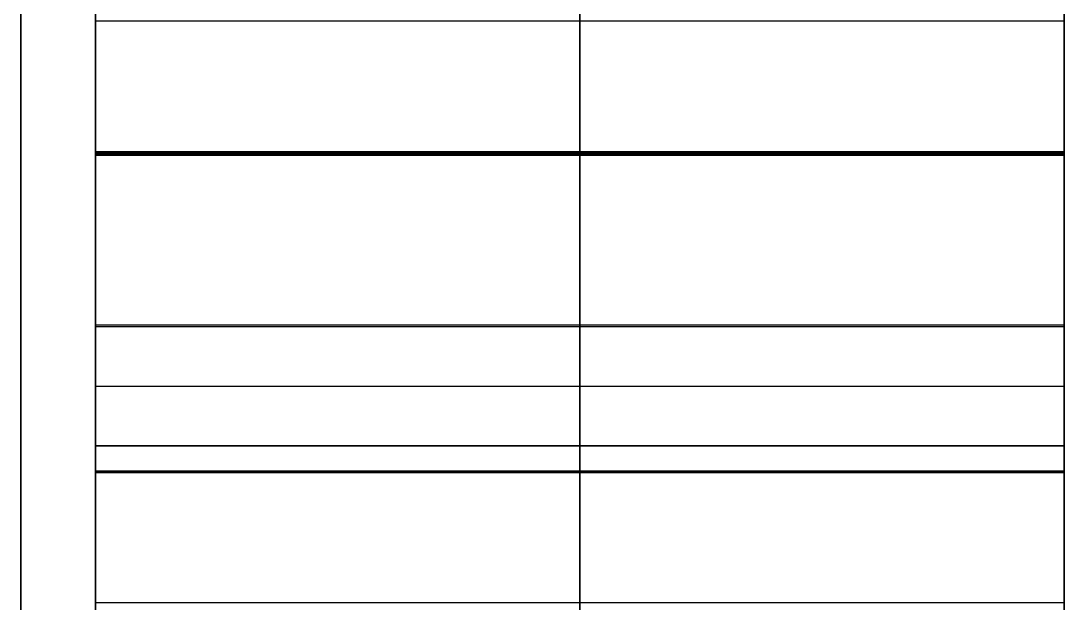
# Model space of a CAD drawing. Header units: millimetres. Extents: x -85 to 1059, y -155 to 155.
# Drawn here: x 1000 to 1007, y -38.67 to -34.77 of the extents above; entities that cross this region are included whole.
import ezdxf

# ---------------------------------------------------------------- set-up
doc = ezdxf.new("R2010")
doc.units = ezdxf.units.MM
doc.header["$MEASUREMENT"] = 0
doc.layers.add('Default', color=7, linetype='Continuous', true_color=0x000000)

msp = doc.modelspace()

# ---------------------------------------------------------------- linework, layer by layer
at = {"layer": 'Default'}
for points, knots in [([(1000, 0, -154), (1000, -154, -154), (1000, -154), (1000, -154, 154), (1000, 0, 154), (1000, 154, 154), (1000, 154), (1000, 154, -154), (1000, 0, -154)], [0, 0, 0, 241.902634, 241.902634, 483.805269, 483.805269, 725.707903, 725.707903, 967.610537, 967.610537, 967.610537]), ([(1000, 0, -150), (1000, -150, -150), (1000, -150), (1000, -150, 150), (1000, 0, 150), (1000, 150, 150), (1000, 150), (1000, 150, -150), (1000, 0, -150)], [0, 0, 0, 235.619449, 235.619449, 471.238898, 471.238898, 706.858347, 706.858347, 942.477796, 942.477796, 942.477796])]:
    msp.add_rational_spline(points, [1, 0.707106781187, 1, 0.707106781187, 1, 0.707106781187, 1, 0.707106781187, 1], degree=2, knots=knots, dxfattribs=at)
for points, degree, knots in [([(1000.5, 0.0018, 150.0005), (1000.5, 82.8446, 150.0005), (1000.5, 150.0018, 82.8432), (1000.5, 150.0018, 0.0004), (1000.5, 150.0018, -82.8427), (1000.5, 82.8446, -150), (1000.5, 0.0018, -150), (1000.5, -82.8411, -150), (1000.5, -149.9983, -82.8427), (1000.5, -149.9983, 0.0004), (1000.5, -149.9983, 82.8432), (1000.5, -82.8411, 150.0005), (1000.5, 0.0018, 150.0005)], 3, [-5, -5, -5, -5, -4, -4, -4, -3, -3, -3, -2, -2, -2, -1, -1, -1, -1]), ([(1000.5, 0.3488, 139.7504), (1000.5, -76.9709, 139.7504), (1000.5, -139.6511, 77.0702), (1000.5, -139.6511, -0.2498), (1000.5, -139.6511, -77.5699), (1000.5, -76.9709, -140.2497), (1000.5, 0.3488, -140.2497), (1000.5, 77.6689, -140.2497), (1000.5, 140.349, -77.5699), (1000.5, 140.349, -0.2498), (1000.5, 140.349, 77.0702), (1000.5, 77.6689, 139.7504), (1000.5, 0.3488, 139.7504)], 3, [20636, 20636, 20636, 20636, 20637, 20637, 20637, 20638, 20638, 20638, 20639, 20639, 20639, 20640, 20640, 20640, 20640]), ([(1007, 0.3488, 139.7504), (1007, -76.9709, 139.7504), (1007, -139.6511, 77.0702), (1007, -139.6511, -0.2498), (1007, -139.6511, -77.5699), (1007, -76.9709, -140.2497), (1007, 0.3488, -140.2497), (1007, 77.6689, -140.2497), (1007, 140.349, -77.5699), (1007, 140.349, -0.2498), (1007, 140.349, 77.0702), (1007, 77.6689, 139.7504), (1007, 0.3488, 139.7504)], 3, [20636, 20636, 20636, 20636, 20637, 20637, 20637, 20638, 20638, 20638, 20639, 20639, 20639, 20640, 20640, 20640, 20640]), ([(1000.5, 0.0018, 140.0004), (1000.5, -77.318, 140.0004), (1000.5, -139.9981, 77.3202), (1000.5, -139.9981, 0.0002), (1000.5, -139.9981, -77.3199), (1000.5, -77.318, -139.9997), (1000.5, 0.0018, -139.9997), (1000.5, 77.3215, -139.9997), (1000.5, 140.002, -77.3199), (1000.5, 140.002, 0.0002), (1000.5, 140.002, 77.3202), (1000.5, 77.3215, 140.0004), (1000.5, 0.0018, 140.0004)], 3, [-1, -1, -1, -1, 0, 0, 0, 1, 1, 1, 2, 2, 2, 3, 3, 3, 3]), ([(1003.75, 0.0018, 140.0004), (1003.75, -77.318, 140.0004), (1003.75, -139.9981, 77.3202), (1003.75, -139.9981, 0.0002), (1003.75, -139.9981, -77.3199), (1003.75, -77.318, -139.9997), (1003.75, 0.0018, -139.9997), (1003.75, 77.3215, -139.9997), (1003.75, 140.002, -77.3199), (1003.75, 140.002, 0.0002), (1003.75, 140.002, 77.3202), (1003.75, 77.3215, 140.0004), (1003.75, 0.0018, 140.0004)], 3, [-1, -1, -1, -1, 0, 0, 0, 1, 1, 1, 2, 2, 2, 3, 3, 3, 3]), ([(1007, 0.0018, 140.0004), (1007, -77.318, 140.0004), (1007, -139.9981, 77.3202), (1007, -139.9981, 0.0002), (1007, -139.9981, -77.3199), (1007, -77.318, -139.9997), (1007, 0.0018, -139.9997), (1007, 77.3215, -139.9997), (1007, 140.002, -77.3199), (1007, 140.002, 0.0002), (1007, 140.002, 77.3202), (1007, 77.3215, 140.0004), (1007, 0.0018, 140.0004)], 3, [-1, -1, -1, -1, 0, 0, 0, 1, 1, 1, 2, 2, 2, 3, 3, 3, 3]), ([(1007, 124.0322, 15.6482), (1007, 116.3332, 77.2989), (1007, 63.7379, 125.0004), (1007, 0.0019, 125.0004), (1007, -17.5054, 125.0004), (1007, -34.1724, 121.4011), (1007, -49.2988, 114.9022)], 3, [595.378082, 595.378082, 595.378082, 595.378082, 596.378082, 596.378082, 596.378082, 597.378082, 597.378082, 597.378082, 597.378082]), ([(1007, -49.627, -114.76), (1007, -34.4135, -121.3481), (1007, -17.6322, -124.9994), (1007, 0.0018, -124.9994), (1007, 63.676, -124.9994), (1007, 116.2304, -77.3892), (1007, 124.0095, -15.8252)], 3, [1200.555169, 1200.555169, 1200.555169, 1200.555169, 1201.555169, 1201.555169, 1201.555169, 1202.555169, 1202.555169, 1202.555169, 1202.555169]), ([(1000.5, -34.766, -149.1144), (1000.5, -34.9095, -149.0804), (1000.5, -35.0531, -149.0463), (1000.5, -35.2048, -149.01), (1000.5, -35.3565, -148.9737), (1000.5, -35.4997, -148.9393), (1000.5, -35.643, -148.9049)], 2, [11155, 11155, 11155, 11156, 11156, 11157, 11157, 11158, 11158, 11158]), ([(1000.5, -35.643, 148.4053), (1000.5, -35.4997, 148.4399), (1000.5, -35.3565, 148.4744), (1000.5, -35.2048, 148.5106), (1000.5, -35.0531, 148.5468), (1000.5, -34.9095, 148.5806), (1000.5, -34.766, 148.6145)], 2, [19932, 19932, 19932, 19933, 19933, 19934, 19934, 19935, 19935, 19935]), ([(1007, -34.766, -149.1144), (1007, -34.9095, -149.0804), (1007, -35.0531, -149.0463), (1007, -35.2048, -149.01), (1007, -35.3565, -148.9737), (1007, -35.4997, -148.9393), (1007, -35.643, -148.9049)], 2, [11155, 11155, 11155, 11156, 11156, 11157, 11157, 11158, 11158, 11158]), ([(1007, -35.643, 148.4053), (1007, -35.4997, 148.4399), (1007, -35.3565, 148.4744), (1007, -35.2048, 148.5106), (1007, -35.0531, 148.5468), (1007, -34.9095, 148.5806), (1007, -34.766, 148.6145)], 2, [19932, 19932, 19932, 19933, 19933, 19934, 19934, 19935, 19935, 19935]), ([(1000.5, -35.6648, 148.4233), (1000.5, -35.6631, 148.4212), (1000.5, -35.6613, 148.419), (1000.5, -35.6597, 148.4171), (1000.5, -35.6581, 148.4152)], 2, [19924, 19924, 19924, 19925, 19925, 19926, 19926, 19926]), ([(1000.5, -36.8064, 150.2094), (1000.5, -36.7766, 150.1646), (1000.5, -36.7468, 150.1198), (1000.5, -36.7172, 150.0753), (1000.5, -36.6875, 150.0309), (1000.5, -36.6583, 149.9868), (1000.5, -36.629, 149.9427), (1000.5, -36.5999, 149.8986), (1000.5, -36.5708, 149.8545), (1000.5, -36.542, 149.8106), (1000.5, -36.5133, 149.7667), (1000.5, -36.4849, 149.7231), (1000.5, -36.4565, 149.6795), (1000.5, -36.4283, 149.636), (1000.5, -36.4, 149.5924), (1000.5, -36.372, 149.5492), (1000.5, -36.3439, 149.506), (1000.5, -36.3162, 149.4629), (1000.5, -36.2886, 149.4199), (1000.5, -36.2609, 149.3767), (1000.5, -36.2332, 149.3334), (1000.5, -36.206, 149.2908), (1000.5, -36.1788, 149.2481), (1000.5, -36.1518, 149.2057), (1000.5, -36.1249, 149.1634), (1000.5, -36.0981, 149.1211), (1000.5, -36.0712, 149.0787), (1000.5, -36.0448, 149.0368), (1000.5, -36.0183, 148.9948), (1000.5, -35.992, 148.9526), (1000.5, -35.9658, 148.9105), (1000.5, -35.9397, 148.8688), (1000.5, -35.9135, 148.8272), (1000.5, -35.888, 148.7859), (1000.5, -35.8624, 148.7447), (1000.5, -35.8366, 148.7032), (1000.5, -35.8109, 148.6618), (1000.5, -35.7857, 148.6208), (1000.5, -35.7604, 148.5799), (1000.5, -35.7354, 148.5388), (1000.5, -35.7103, 148.4977), (1000.5, -35.6876, 148.4605), (1000.5, -35.6648, 148.4233)], 2, [19902, 19902, 19902, 19903.047619, 19903.047619, 19904.095238, 19904.095238, 19905.142857, 19905.142857, 19906.190476, 19906.190476, 19907.238095, 19907.238095, 19908.285714, 19908.285714, 19909.333333, 19909.333333, 19910.380952, 19910.380952, 19911.428571, 19911.428571, 19912.47619, 19912.47619, 19913.52381, 19913.52381, 19914.571429, 19914.571429, 19915.619048, 19915.619048, 19916.666667, 19916.666667, 19917.714286, 19917.714286, 19918.761905, 19918.761905, 19919.809524, 19919.809524, 19920.857143, 19920.857143, 19921.904762, 19921.904762, 19922.952381, 19922.952381, 19924, 19924, 19924]), ([(1000.5, -35.668, -148.9282), (1000.5, -35.6892, -148.9629), (1000.5, -35.7103, -148.9977), (1000.5, -35.7354, -149.0386), (1000.5, -35.7604, -149.0795), (1000.5, -35.7857, -149.1204), (1000.5, -35.8109, -149.1614), (1000.5, -35.8366, -149.2028), (1000.5, -35.8624, -149.2443), (1000.5, -35.888, -149.2855), (1000.5, -35.9135, -149.3268), (1000.5, -35.9397, -149.3686), (1000.5, -35.9658, -149.4104), (1000.5, -35.992, -149.4524), (1000.5, -36.0183, -149.4944), (1000.5, -36.0448, -149.5364), (1000.5, -36.0712, -149.5783), (1000.5, -36.0981, -149.6207), (1000.5, -36.1249, -149.663), (1000.5, -36.1518, -149.7055), (1000.5, -36.1788, -149.748), (1000.5, -36.206, -149.7907), (1000.5, -36.2332, -149.8334), (1000.5, -36.2609, -149.8763), (1000.5, -36.2886, -149.9191), (1000.5, -36.3162, -149.9622), (1000.5, -36.3439, -150.0052), (1000.5, -36.372, -150.0486), (1000.5, -36.4, -150.092), (1000.5, -36.4283, -150.1354), (1000.5, -36.4565, -150.1788), (1000.5, -36.4849, -150.2225), (1000.5, -36.5133, -150.2663), (1000.5, -36.542, -150.31), (1000.5, -36.5708, -150.3537), (1000.5, -36.5999, -150.3978), (1000.5, -36.629, -150.4419), (1000.5, -36.6583, -150.4862), (1000.5, -36.6875, -150.5305), (1000.5, -36.7172, -150.5749), (1000.5, -36.7468, -150.6194), (1000.5, -36.7766, -150.6642), (1000.5, -36.8064, -150.709)], 2, [11167, 11167, 11167, 11168, 11168, 11169, 11169, 11170, 11170, 11171, 11171, 11172, 11172, 11173, 11173, 11174, 11174, 11175, 11175, 11176, 11176, 11177, 11177, 11178, 11178, 11179, 11179, 11180, 11180, 11181, 11181, 11182, 11182, 11183, 11183, 11184, 11184, 11185, 11185, 11186, 11186, 11187, 11187, 11188, 11188, 11188]), ([(1007, -35.6648, 148.4233), (1007, -35.6631, 148.4212), (1007, -35.6613, 148.419), (1007, -35.6597, 148.4171), (1007, -35.6581, 148.4152)], 2, [19924, 19924, 19924, 19925, 19925, 19926, 19926, 19926]), ([(1007, -36.8064, 150.2094), (1007, -36.7766, 150.1646), (1007, -36.7468, 150.1198), (1007, -36.7172, 150.0753), (1007, -36.6875, 150.0309), (1007, -36.6583, 149.9868), (1007, -36.629, 149.9427), (1007, -36.5999, 149.8986), (1007, -36.5708, 149.8545), (1007, -36.542, 149.8106), (1007, -36.5133, 149.7667), (1007, -36.4849, 149.7231), (1007, -36.4565, 149.6795), (1007, -36.4283, 149.636), (1007, -36.4, 149.5924), (1007, -36.372, 149.5492), (1007, -36.3439, 149.506), (1007, -36.3162, 149.4629), (1007, -36.2886, 149.4199), (1007, -36.2609, 149.3767), (1007, -36.2332, 149.3334), (1007, -36.206, 149.2908), (1007, -36.1788, 149.2481), (1007, -36.1518, 149.2057), (1007, -36.1249, 149.1634), (1007, -36.0981, 149.1211), (1007, -36.0712, 149.0787), (1007, -36.0448, 149.0368), (1007, -36.0183, 148.9948), (1007, -35.992, 148.9526), (1007, -35.9658, 148.9105), (1007, -35.9397, 148.8688), (1007, -35.9135, 148.8272), (1007, -35.888, 148.7859), (1007, -35.8624, 148.7447), (1007, -35.8366, 148.7032), (1007, -35.8109, 148.6618), (1007, -35.7857, 148.6208), (1007, -35.7604, 148.5799), (1007, -35.7354, 148.5388), (1007, -35.7103, 148.4977), (1007, -35.6876, 148.4605), (1007, -35.6648, 148.4233)], 2, [19902, 19902, 19902, 19903.047619, 19903.047619, 19904.095238, 19904.095238, 19905.142857, 19905.142857, 19906.190476, 19906.190476, 19907.238095, 19907.238095, 19908.285714, 19908.285714, 19909.333333, 19909.333333, 19910.380952, 19910.380952, 19911.428571, 19911.428571, 19912.47619, 19912.47619, 19913.52381, 19913.52381, 19914.571429, 19914.571429, 19915.619048, 19915.619048, 19916.666667, 19916.666667, 19917.714286, 19917.714286, 19918.761905, 19918.761905, 19919.809524, 19919.809524, 19920.857143, 19920.857143, 19921.904762, 19921.904762, 19922.952381, 19922.952381, 19924, 19924, 19924]), ([(1007, -35.668, -148.9282), (1007, -35.6892, -148.9629), (1007, -35.7103, -148.9977), (1007, -35.7354, -149.0386), (1007, -35.7604, -149.0795), (1007, -35.7857, -149.1204), (1007, -35.8109, -149.1614), (1007, -35.8366, -149.2028), (1007, -35.8624, -149.2443), (1007, -35.888, -149.2855), (1007, -35.9135, -149.3268), (1007, -35.9397, -149.3686), (1007, -35.9658, -149.4104), (1007, -35.992, -149.4524), (1007, -36.0183, -149.4944), (1007, -36.0448, -149.5364), (1007, -36.0712, -149.5783), (1007, -36.0981, -149.6207), (1007, -36.1249, -149.663), (1007, -36.1518, -149.7055), (1007, -36.1788, -149.748), (1007, -36.206, -149.7907), (1007, -36.2332, -149.8334), (1007, -36.2609, -149.8763), (1007, -36.2886, -149.9191), (1007, -36.3162, -149.9622), (1007, -36.3439, -150.0052), (1007, -36.372, -150.0486), (1007, -36.4, -150.092), (1007, -36.4283, -150.1354), (1007, -36.4565, -150.1788), (1007, -36.4849, -150.2225), (1007, -36.5133, -150.2663), (1007, -36.542, -150.31), (1007, -36.5708, -150.3537), (1007, -36.5999, -150.3978), (1007, -36.629, -150.4419), (1007, -36.6583, -150.4862), (1007, -36.6875, -150.5305), (1007, -36.7172, -150.5749), (1007, -36.7468, -150.6194), (1007, -36.7766, -150.6642), (1007, -36.8064, -150.709)], 2, [11167, 11167, 11167, 11168, 11168, 11169, 11169, 11170, 11170, 11171, 11171, 11172, 11172, 11173, 11173, 11174, 11174, 11175, 11175, 11176, 11176, 11177, 11177, 11178, 11178, 11179, 11179, 11180, 11180, 11181, 11181, 11182, 11182, 11183, 11183, 11184, 11184, 11185, 11185, 11186, 11186, 11187, 11187, 11188, 11188, 11188]), ([(1000.5, -37.6171, -150.5065), (1000.5, -37.6222, -150.4531), (1000.5, -37.6273, -150.3996), (1000.5, -37.6326, -150.3463), (1000.5, -37.6379, -150.2931), (1000.5, -37.643, -150.2405), (1000.5, -37.6482, -150.1879), (1000.5, -37.6529, -150.1352), (1000.5, -37.6577, -150.0825), (1000.5, -37.6626, -150.0302), (1000.5, -37.6676, -149.978), (1000.5, -37.6721, -149.926), (1000.5, -37.6767, -149.874), (1000.5, -37.6813, -149.8223), (1000.5, -37.6859, -149.7706), (1000.5, -37.6901, -149.7193), (1000.5, -37.6944, -149.6679), (1000.5, -37.6986, -149.617), (1000.5, -37.7028, -149.566), (1000.5, -37.7069, -149.5152), (1000.5, -37.711, -149.4644), (1000.5, -37.715, -149.4138), (1000.5, -37.7191, -149.3631), (1000.5, -37.7229, -149.313), (1000.5, -37.7268, -149.263), (1000.5, -37.7305, -149.2129), (1000.5, -37.7342, -149.1628), (1000.5, -37.7378, -149.1132), (1000.5, -37.7413, -149.0636), (1000.5, -37.7448, -149.0144), (1000.5, -37.7483, -148.9652), (1000.5, -37.7517, -148.9162), (1000.5, -37.755, -148.8671), (1000.5, -37.7582, -148.8183), (1000.5, -37.7614, -148.7694), (1000.5, -37.7646, -148.7211), (1000.5, -37.7677, -148.6728), (1000.5, -37.7707, -148.6246), (1000.5, -37.7737, -148.5764), (1000.5, -37.7766, -148.5286), (1000.5, -37.7794, -148.4808), (1000.5, -37.7819, -148.4401), (1000.5, -37.7843, -148.3994)], 2, [11192, 11192, 11192, 11193, 11193, 11194, 11194, 11195, 11195, 11196, 11196, 11197, 11197, 11198, 11198, 11199, 11199, 11200, 11200, 11201, 11201, 11202, 11202, 11203, 11203, 11204, 11204, 11205, 11205, 11206, 11206, 11207, 11207, 11208, 11208, 11209, 11209, 11210, 11210, 11211, 11211, 11212, 11212, 11213, 11213, 11213]), ([(1000.5, -37.7843, 147.8998), (1000.5, -37.7819, 147.9403), (1000.5, -37.7794, 147.9809), (1000.5, -37.7766, 148.0289), (1000.5, -37.7737, 148.0769), (1000.5, -37.7707, 148.125), (1000.5, -37.7677, 148.1732), (1000.5, -37.7646, 148.2215), (1000.5, -37.7614, 148.2698), (1000.5, -37.7582, 148.3187), (1000.5, -37.755, 148.3675), (1000.5, -37.7517, 148.4166), (1000.5, -37.7483, 148.4656), (1000.5, -37.7448, 148.5148), (1000.5, -37.7413, 148.564), (1000.5, -37.7378, 148.6136), (1000.5, -37.7342, 148.6632), (1000.5, -37.7305, 148.7131), (1000.5, -37.7268, 148.763), (1000.5, -37.7229, 148.8133), (1000.5, -37.7191, 148.8635), (1000.5, -37.715, 148.9142), (1000.5, -37.711, 148.9648), (1000.5, -37.7069, 149.0156), (1000.5, -37.7028, 149.0664), (1000.5, -37.6986, 149.1174), (1000.5, -37.6944, 149.1683), (1000.5, -37.6901, 149.2197), (1000.5, -37.6859, 149.271), (1000.5, -37.6813, 149.3227), (1000.5, -37.6767, 149.3744), (1000.5, -37.6721, 149.4264), (1000.5, -37.6676, 149.4784), (1000.5, -37.6626, 149.5307), (1000.5, -37.6577, 149.5829), (1000.5, -37.6529, 149.6352), (1000.5, -37.6482, 149.6876), (1000.5, -37.643, 149.7407), (1000.5, -37.6379, 149.7938), (1000.5, -37.6326, 149.8469), (1000.5, -37.6273, 149.9), (1000.5, -37.6222, 149.9535), (1000.5, -37.6171, 150.0069)], 2, [19877, 19877, 19877, 19878, 19878, 19879, 19879, 19880, 19880, 19881, 19881, 19882, 19882, 19883, 19883, 19884, 19884, 19885, 19885, 19886, 19886, 19887, 19887, 19888, 19888, 19889, 19889, 19890, 19890, 19891, 19891, 19892, 19892, 19893, 19893, 19894, 19894, 19895, 19895, 19896, 19896, 19897, 19897, 19898, 19898, 19898]), ([(1007, -37.6171, -150.5065), (1007, -37.6222, -150.4531), (1007, -37.6273, -150.3996), (1007, -37.6326, -150.3463), (1007, -37.6379, -150.2931), (1007, -37.643, -150.2405), (1007, -37.6482, -150.1879), (1007, -37.6529, -150.1352), (1007, -37.6577, -150.0825), (1007, -37.6626, -150.0302), (1007, -37.6676, -149.978), (1007, -37.6721, -149.926), (1007, -37.6767, -149.874), (1007, -37.6813, -149.8223), (1007, -37.6859, -149.7706), (1007, -37.6901, -149.7193), (1007, -37.6944, -149.6679), (1007, -37.6986, -149.617), (1007, -37.7028, -149.566), (1007, -37.7069, -149.5152), (1007, -37.711, -149.4644), (1007, -37.715, -149.4138), (1007, -37.7191, -149.3631), (1007, -37.7229, -149.313), (1007, -37.7268, -149.263), (1007, -37.7305, -149.2129), (1007, -37.7342, -149.1628), (1007, -37.7378, -149.1132), (1007, -37.7413, -149.0636), (1007, -37.7448, -149.0144), (1007, -37.7483, -148.9652), (1007, -37.7517, -148.9162), (1007, -37.755, -148.8671), (1007, -37.7582, -148.8183), (1007, -37.7614, -148.7694), (1007, -37.7646, -148.7211), (1007, -37.7677, -148.6728), (1007, -37.7707, -148.6246), (1007, -37.7737, -148.5764), (1007, -37.7766, -148.5286), (1007, -37.7794, -148.4808), (1007, -37.7819, -148.4401), (1007, -37.7843, -148.3994)], 2, [11192, 11192, 11192, 11193, 11193, 11194, 11194, 11195, 11195, 11196, 11196, 11197, 11197, 11198, 11198, 11199, 11199, 11200, 11200, 11201, 11201, 11202, 11202, 11203, 11203, 11204, 11204, 11205, 11205, 11206, 11206, 11207, 11207, 11208, 11208, 11209, 11209, 11210, 11210, 11211, 11211, 11212, 11212, 11213, 11213, 11213]), ([(1007, -37.7843, 147.8998), (1007, -37.7819, 147.9403), (1007, -37.7794, 147.9809), (1007, -37.7766, 148.0289), (1007, -37.7737, 148.0769), (1007, -37.7707, 148.125), (1007, -37.7677, 148.1732), (1007, -37.7646, 148.2215), (1007, -37.7614, 148.2698), (1007, -37.7582, 148.3187), (1007, -37.755, 148.3675), (1007, -37.7517, 148.4166), (1007, -37.7483, 148.4656), (1007, -37.7448, 148.5148), (1007, -37.7413, 148.564), (1007, -37.7378, 148.6136), (1007, -37.7342, 148.6632), (1007, -37.7305, 148.7131), (1007, -37.7268, 148.763), (1007, -37.7229, 148.8133), (1007, -37.7191, 148.8635), (1007, -37.715, 148.9142), (1007, -37.711, 148.9648), (1007, -37.7069, 149.0156), (1007, -37.7028, 149.0664), (1007, -37.6986, 149.1174), (1007, -37.6944, 149.1683), (1007, -37.6901, 149.2197), (1007, -37.6859, 149.271), (1007, -37.6813, 149.3227), (1007, -37.6767, 149.3744), (1007, -37.6721, 149.4264), (1007, -37.6676, 149.4784), (1007, -37.6626, 149.5307), (1007, -37.6577, 149.5829), (1007, -37.6529, 149.6352), (1007, -37.6482, 149.6876), (1007, -37.643, 149.7407), (1007, -37.6379, 149.7938), (1007, -37.6326, 149.8469), (1007, -37.6273, 149.9), (1007, -37.6222, 149.9535), (1007, -37.6171, 150.0069)], 2, [19877, 19877, 19877, 19878, 19878, 19879, 19879, 19880, 19880, 19881, 19881, 19882, 19882, 19883, 19883, 19884, 19884, 19885, 19885, 19886, 19886, 19887, 19887, 19888, 19888, 19889, 19889, 19890, 19890, 19891, 19891, 19892, 19892, 19893, 19893, 19894, 19894, 19895, 19895, 19896, 19896, 19897, 19897, 19898, 19898, 19898]), ([(1000.5, -37.7843, -148.3994), (1000.5, -37.7847, -148.3965), (1000.5, -37.785, -148.3937), (1000.5, -37.7854, -148.3909), (1000.5, -37.7857, -148.3881)], 2, [11213, 11213, 11213, 11214, 11214, 11215, 11215, 11215]), ([(1000.5, -37.7864, 147.8835), (1000.5, -37.7857, 147.8886), (1000.5, -37.785, 147.8938), (1000.5, -37.7847, 147.8968), (1000.5, -37.7843, 147.8998)], 2, [19874, 19874, 19874, 19875.5, 19875.5, 19877, 19877, 19877]), ([(1000.5, -37.7953, 147.8673), (1000.5, -37.7944, 147.868), (1000.5, -37.7935, 147.8687), (1000.5, -37.7926, 147.8694), (1000.5, -37.7917, 147.8701)], 2, [19868, 19868, 19868, 19869, 19869, 19870, 19870, 19870]), ([(1000.5, -37.7953, -148.3673), (1000.5, -37.9381, -148.3304), (1000.5, -38.081, -148.2935), (1000.5, -38.2318, -148.254), (1000.5, -38.3826, -148.2145), (1000.5, -38.5253, -148.1771), (1000.5, -38.668, -148.1397)], 2, [11222, 11222, 11222, 11223, 11223, 11224, 11224, 11225, 11225, 11225]), ([(1000.5, -38.668, 147.6401), (1000.5, -38.5253, 147.6777), (1000.5, -38.3826, 147.7153), (1000.5, -38.2318, 147.7544), (1000.5, -38.081, 147.7936), (1000.5, -37.9381, 147.8304), (1000.5, -37.7953, 147.8673)], 2, [19865, 19865, 19865, 19866, 19866, 19867, 19867, 19868, 19868, 19868]), ([(1007, -37.7843, -148.3994), (1007, -37.7847, -148.3965), (1007, -37.785, -148.3937), (1007, -37.7854, -148.3909), (1007, -37.7857, -148.3881)], 2, [11213, 11213, 11213, 11214, 11214, 11215, 11215, 11215]), ([(1007, -37.7864, 147.8835), (1007, -37.7857, 147.8886), (1007, -37.785, 147.8938), (1007, -37.7847, 147.8968), (1007, -37.7843, 147.8998)], 2, [19874, 19874, 19874, 19875.5, 19875.5, 19877, 19877, 19877]), ([(1007, -37.7953, 147.8673), (1007, -37.7944, 147.868), (1007, -37.7935, 147.8687), (1007, -37.7926, 147.8694), (1007, -37.7917, 147.8701)], 2, [19868, 19868, 19868, 19869, 19869, 19870, 19870, 19870]), ([(1007, -37.7953, -148.3673), (1007, -37.9381, -148.3304), (1007, -38.081, -148.2935), (1007, -38.2318, -148.254), (1007, -38.3826, -148.2145), (1007, -38.5253, -148.1771), (1007, -38.668, -148.1397)], 2, [11222, 11222, 11222, 11223, 11223, 11224, 11224, 11225, 11225, 11225]), ([(1007, -38.668, 147.6401), (1007, -38.5253, 147.6777), (1007, -38.3826, 147.7153), (1007, -38.2318, 147.7544), (1007, -38.081, 147.7936), (1007, -37.9381, 147.8304), (1007, -37.7953, 147.8673)], 2, [19865, 19865, 19865, 19866, 19866, 19867, 19867, 19868, 19868, 19868])]:
    msp.add_open_spline(points, degree=degree, knots=knots, dxfattribs=at)
for points, degree in [([(1007, -49.8544, 114.6626), (1007, -32.5552, 84.6998), (1007, -15.2561, 54.737), (1007, 2.0431, 24.7742)], 3), ([(1007, 1.9703, -24.9234), (1007, -15.2051, -54.6721), (1007, -32.3804, -84.4208), (1007, -49.5558, -114.1694)], 3), ([(1007, -75.4122, -98.9819), (1007, -58.0687, -68.9419), (1007, -40.7252, -38.9018), (1007, -23.3817, -8.8617)], 3), ([(1007, -23.387, 8.8471), (1007, -40.8234, 39.0478), (1007, -58.2597, 69.2485), (1007, -75.6961, 99.4492)], 3), ([(1000.5, -34.7642, -149.1155), (1000.5, -34.7651, -149.115), (1000.5, -34.766, -149.1144)], 2), ([(1000.5, -34.766, 148.6145), (1000.5, -34.7651, 148.615), (1000.5, -34.7642, 148.6155)], 2), ([(1007, -34.766, -149.1144), (1003.75, -34.766, -149.1144), (1000.5, -34.766, -149.1144)], 2), ([(1007, -34.766, 148.6145), (1003.75, -34.766, 148.6145), (1000.5, -34.766, 148.6145)], 2), ([(1007, -34.7642, -149.1155), (1007, -34.7651, -149.115), (1007, -34.766, -149.1144)], 2), ([(1007, -34.766, 148.6145), (1007, -34.7651, 148.615), (1007, -34.7642, 148.6155)], 2), ([(1007, -35.643, -148.9049), (1003.75, -35.643, -148.9049), (1000.5, -35.643, -148.9049)], 2), ([(1000.5, -35.643, -148.9049), (1000.5, -35.644, -148.9049), (1000.5, -35.6451, -148.9049)], 2), ([(1007, -35.643, 148.4053), (1003.75, -35.643, 148.4053), (1000.5, -35.643, 148.4053)], 2), ([(1000.5, -35.6451, 148.4053), (1000.5, -35.644, 148.4053), (1000.5, -35.643, 148.4053)], 2), ([(1007, -35.6451, -148.9049), (1003.75, -35.6451, -148.9049), (1000.5, -35.6451, -148.9049)], 2), ([(1000.5, -35.6451, -148.9049), (1000.5, -35.6463, -148.9052), (1000.5, -35.6476, -148.9056)], 2), ([(1007, -35.6451, 148.4053), (1003.75, -35.6451, 148.4053), (1000.5, -35.6451, 148.4053)], 2), ([(1000.5, -35.6476, 148.4063), (1000.5, -35.6463, 148.4058), (1000.5, -35.6451, 148.4053)], 2), ([(1007, -35.6476, -148.9056), (1003.75, -35.6476, -148.9056), (1000.5, -35.6476, -148.9056)], 2), ([(1000.5, -35.6476, -148.9056), (1000.5, -35.6488, -148.9063), (1000.5, -35.65, -148.907)], 2), ([(1007, -35.6476, 148.4063), (1003.75, -35.6476, 148.4063), (1000.5, -35.6476, 148.4063)], 2), ([(1000.5, -35.65, 148.4071), (1000.5, -35.6488, 148.4067), (1000.5, -35.6476, 148.4063)], 2), ([(1007, -35.65, -148.907), (1003.75, -35.65, -148.907), (1000.5, -35.65, -148.907)], 2), ([(1000.5, -35.65, -148.907), (1000.5, -35.6514, -148.9081), (1000.5, -35.6528, -148.9091)], 2), ([(1007, -35.65, 148.4071), (1003.75, -35.65, 148.4071), (1000.5, -35.65, 148.4071)], 2), ([(1000.5, -35.6528, 148.4092), (1000.5, -35.6514, 148.4081), (1000.5, -35.65, 148.4071)], 2), ([(1007, -35.6528, -148.9091), (1003.75, -35.6528, -148.9091), (1000.5, -35.6528, -148.9091)], 2), ([(1000.5, -35.6528, -148.9091), (1000.5, -35.6543, -148.9104), (1000.5, -35.6557, -148.9116)], 2), ([(1007, -35.6528, 148.4092), (1003.75, -35.6528, 148.4092), (1000.5, -35.6528, 148.4092)], 2), ([(1000.5, -35.6557, 148.4116), (1000.5, -35.6543, 148.4104), (1000.5, -35.6528, 148.4092)], 2), ([(1007, -35.6557, -148.9116), (1003.75, -35.6557, -148.9116), (1000.5, -35.6557, -148.9116)], 2), ([(1000.5, -35.6557, -148.9116), (1000.5, -35.6569, -148.9132), (1000.5, -35.6581, -148.9148)], 2), ([(1007, -35.6557, 148.4116), (1003.75, -35.6557, 148.4116), (1000.5, -35.6557, 148.4116)], 2), ([(1000.5, -35.6581, 148.4152), (1000.5, -35.6569, 148.4134), (1000.5, -35.6557, 148.4116)], 2), ([(1007, -35.6581, -148.9148), (1003.75, -35.6581, -148.9148), (1000.5, -35.6581, -148.9148)], 2), ([(1000.5, -35.6581, -148.9148), (1000.5, -35.6597, -148.9167), (1000.5, -35.6613, -148.9186)], 2), ([(1007, -35.6581, 148.4152), (1003.75, -35.6581, 148.4152), (1000.5, -35.6581, 148.4152)], 2), ([(1007, -35.6613, -148.9186), (1003.75, -35.6613, -148.9186), (1000.5, -35.6613, -148.9186)], 2), ([(1000.5, -35.6613, -148.9186), (1000.5, -35.6631, -148.9209), (1000.5, -35.6648, -148.9232)], 2), ([(1007, -35.6648, -148.9232), (1003.75, -35.6648, -148.9232), (1000.5, -35.6648, -148.9232)], 2), ([(1000.5, -35.6648, -148.9232), (1000.5, -35.6664, -148.9257), (1000.5, -35.668, -148.9282)], 2), ([(1007, -35.6648, 148.4233), (1003.75, -35.6648, 148.4233), (1000.5, -35.6648, 148.4233)], 2), ([(1007, -35.668, -148.9282), (1003.75, -35.668, -148.9282), (1000.5, -35.668, -148.9282)], 2), ([(1007, -35.643, -148.9049), (1007, -35.644, -148.9049), (1007, -35.6451, -148.9049)], 2), ([(1007, -35.6451, 148.4053), (1007, -35.644, 148.4053), (1007, -35.643, 148.4053)], 2), ([(1007, -35.6451, -148.9049), (1007, -35.6463, -148.9052), (1007, -35.6476, -148.9056)], 2), ([(1007, -35.6476, 148.4063), (1007, -35.6463, 148.4058), (1007, -35.6451, 148.4053)], 2), ([(1007, -35.6476, -148.9056), (1007, -35.6488, -148.9063), (1007, -35.65, -148.907)], 2), ([(1007, -35.65, 148.4071), (1007, -35.6488, 148.4067), (1007, -35.6476, 148.4063)], 2), ([(1007, -35.65, -148.907), (1007, -35.6514, -148.9081), (1007, -35.6528, -148.9091)], 2), ([(1007, -35.6528, 148.4092), (1007, -35.6514, 148.4081), (1007, -35.65, 148.4071)], 2), ([(1007, -35.6528, -148.9091), (1007, -35.6543, -148.9104), (1007, -35.6557, -148.9116)], 2), ([(1007, -35.6557, 148.4116), (1007, -35.6543, 148.4104), (1007, -35.6528, 148.4092)], 2), ([(1007, -35.6557, -148.9116), (1007, -35.6569, -148.9132), (1007, -35.6581, -148.9148)], 2), ([(1007, -35.6581, 148.4152), (1007, -35.6569, 148.4134), (1007, -35.6557, 148.4116)], 2), ([(1007, -35.6581, -148.9148), (1007, -35.6597, -148.9167), (1007, -35.6613, -148.9186)], 2), ([(1007, -35.6613, -148.9186), (1007, -35.6631, -148.9209), (1007, -35.6648, -148.9232)], 2), ([(1007, -35.6648, -148.9232), (1007, -35.6664, -148.9257), (1007, -35.668, -148.9282)], 2), ([(1007, -36.8064, -150.709), (1003.75, -36.8064, -150.709), (1000.5, -36.8064, -150.709)], 2), ([(1000.5, -36.8064, -150.709), (1000.5, -36.8117, -150.7166), (1000.5, -36.817, -150.7242)], 2), ([(1007, -36.8064, 150.2094), (1003.75, -36.8064, 150.2094), (1000.5, -36.8064, 150.2094)], 2), ([(1000.5, -36.817, 150.2246), (1000.5, -36.8117, 150.217), (1000.5, -36.8064, 150.2094)], 2), ([(1007, -36.817, -150.7242), (1003.75, -36.817, -150.7242), (1000.5, -36.817, -150.7242)], 2), ([(1000.5, -36.817, -150.7242), (1000.5, -37.0169, -150.6765), (1000.5, -37.2167, -150.6289)], 2), ([(1007, -36.817, 150.2246), (1003.75, -36.817, 150.2246), (1000.5, -36.817, 150.2246)], 2), ([(1000.5, -37.2167, 150.129), (1000.5, -37.0169, 150.1768), (1000.5, -36.817, 150.2246)], 2), ([(1007, -36.8064, -150.709), (1007, -36.8117, -150.7166), (1007, -36.817, -150.7242)], 2), ([(1007, -36.817, 150.2246), (1007, -36.8117, 150.217), (1007, -36.8064, 150.2094)], 2), ([(1007, -36.817, -150.7242), (1007, -37.0169, -150.6765), (1007, -37.2167, -150.6289)], 2), ([(1007, -37.2167, 150.129), (1007, -37.0169, 150.1768), (1007, -36.817, 150.2246)], 2), ([(1007, -37.2167, -150.6289), (1003.75, -37.2167, -150.6289), (1000.5, -37.2167, -150.6289)], 2), ([(1000.5, -37.2167, -150.6289), (1000.5, -37.4159, -150.5769), (1000.5, -37.615, -150.5248)], 2), ([(1007, -37.2167, 150.129), (1003.75, -37.2167, 150.129), (1000.5, -37.2167, 150.129)], 2), ([(1000.5, -37.615, 150.0252), (1000.5, -37.4159, 150.0771), (1000.5, -37.2167, 150.129)], 2), ([(1007, -37.2167, -150.6289), (1007, -37.4159, -150.5769), (1007, -37.615, -150.5248)], 2), ([(1007, -37.615, 150.0252), (1007, -37.4159, 150.0771), (1007, -37.2167, 150.129)], 2), ([(1007, -37.615, -150.5248), (1003.75, -37.615, -150.5248), (1000.5, -37.615, -150.5248)], 2), ([(1000.5, -37.615, -150.5248), (1000.5, -37.6161, -150.5157), (1000.5, -37.6171, -150.5065)], 2), ([(1007, -37.615, 150.0252), (1003.75, -37.615, 150.0252), (1000.5, -37.615, 150.0252)], 2), ([(1000.5, -37.6171, 150.0069), (1000.5, -37.6161, 150.0161), (1000.5, -37.615, 150.0252)], 2), ([(1007, -37.6171, -150.5065), (1003.75, -37.6171, -150.5065), (1000.5, -37.6171, -150.5065)], 2), ([(1007, -37.6171, 150.0069), (1003.75, -37.6171, 150.0069), (1000.5, -37.6171, 150.0069)], 2), ([(1007, -37.615, -150.5248), (1007, -37.6161, -150.5157), (1007, -37.6171, -150.5065)], 2), ([(1007, -37.6171, 150.0069), (1007, -37.6161, 150.0161), (1007, -37.615, 150.0252)], 2), ([(1007, -37.7843, -148.3994), (1003.75, -37.7843, -148.3994), (1000.5, -37.7843, -148.3994)], 2), ([(1007, -37.7843, 147.8998), (1003.75, -37.7843, 147.8998), (1000.5, -37.7843, 147.8998)], 2), ([(1007, -37.7857, -148.3881), (1003.75, -37.7857, -148.3881), (1000.5, -37.7857, -148.3881)], 2), ([(1000.5, -37.7857, -148.3881), (1000.5, -37.7861, -148.3856), (1000.5, -37.7864, -148.3831)], 2), ([(1007, -37.7864, -148.3831), (1003.75, -37.7864, -148.3831), (1000.5, -37.7864, -148.3831)], 2), ([(1000.5, -37.7864, -148.3831), (1000.5, -37.787, -148.381), (1000.5, -37.7875, -148.3789)], 2), ([(1007, -37.7864, 147.8835), (1003.75, -37.7864, 147.8835), (1000.5, -37.7864, 147.8835)], 2), ([(1000.5, -37.7875, 147.8789), (1000.5, -37.787, 147.8812), (1000.5, -37.7864, 147.8835)], 2), ([(1007, -37.7875, -148.3789), (1003.75, -37.7875, -148.3789), (1000.5, -37.7875, -148.3789)], 2), ([(1000.5, -37.7875, -148.3789), (1000.5, -37.7882, -148.3771), (1000.5, -37.7889, -148.3754)], 2), ([(1007, -37.7875, 147.8789), (1003.75, -37.7875, 147.8789), (1000.5, -37.7875, 147.8789)], 2), ([(1000.5, -37.7889, 147.8758), (1000.5, -37.7882, 147.8774), (1000.5, -37.7875, 147.8789)], 2), ([(1007, -37.7889, -148.3754), (1003.75, -37.7889, -148.3754), (1000.5, -37.7889, -148.3754)], 2), ([(1000.5, -37.7889, -148.3754), (1000.5, -37.7894, -148.3738), (1000.5, -37.79, -148.3722)], 2), ([(1007, -37.7889, 147.8758), (1003.75, -37.7889, 147.8758), (1000.5, -37.7889, 147.8758)], 2), ([(1000.5, -37.79, 147.8729), (1000.5, -37.7894, 147.8744), (1000.5, -37.7889, 147.8758)], 2), ([(1007, -37.79, -148.3722), (1003.75, -37.79, -148.3722), (1000.5, -37.79, -148.3722)], 2), ([(1000.5, -37.79, -148.3722), (1000.5, -37.7909, -148.371), (1000.5, -37.7917, -148.3697)], 2), ([(1007, -37.79, 147.8729), (1003.75, -37.79, 147.8729), (1000.5, -37.79, 147.8729)], 2), ([(1000.5, -37.7917, 147.8701), (1000.5, -37.7909, 147.8715), (1000.5, -37.79, 147.8729)], 2), ([(1007, -37.7917, -148.3697), (1003.75, -37.7917, -148.3697), (1000.5, -37.7917, -148.3697)], 2), ([(1000.5, -37.7917, -148.3697), (1000.5, -37.7926, -148.3688), (1000.5, -37.7935, -148.368)], 2), ([(1007, -37.7917, 147.8701), (1003.75, -37.7917, 147.8701), (1000.5, -37.7917, 147.8701)], 2), ([(1007, -37.7935, -148.368), (1003.75, -37.7935, -148.368), (1000.5, -37.7935, -148.368)], 2), ([(1000.5, -37.7935, -148.368), (1000.5, -37.7944, -148.3676), (1000.5, -37.7953, -148.3673)], 2), ([(1007, -37.7953, -148.3673), (1003.75, -37.7953, -148.3673), (1000.5, -37.7953, -148.3673)], 2), ([(1007, -37.7953, 147.8673), (1003.75, -37.7953, 147.8673), (1000.5, -37.7953, 147.8673)], 2), ([(1007, -37.7857, -148.3881), (1007, -37.7861, -148.3856), (1007, -37.7864, -148.3831)], 2), ([(1007, -37.7864, -148.3831), (1007, -37.787, -148.381), (1007, -37.7875, -148.3789)], 2), ([(1007, -37.7875, 147.8789), (1007, -37.787, 147.8812), (1007, -37.7864, 147.8835)], 2), ([(1007, -37.7875, -148.3789), (1007, -37.7882, -148.3771), (1007, -37.7889, -148.3754)], 2), ([(1007, -37.7889, 147.8758), (1007, -37.7882, 147.8774), (1007, -37.7875, 147.8789)], 2), ([(1007, -37.7889, -148.3754), (1007, -37.7894, -148.3738), (1007, -37.79, -148.3722)], 2), ([(1007, -37.79, 147.8729), (1007, -37.7894, 147.8744), (1007, -37.7889, 147.8758)], 2), ([(1007, -37.79, -148.3722), (1007, -37.7909, -148.371), (1007, -37.7917, -148.3697)], 2), ([(1007, -37.7917, 147.8701), (1007, -37.7909, 147.8715), (1007, -37.79, 147.8729)], 2), ([(1007, -37.7917, -148.3697), (1007, -37.7926, -148.3688), (1007, -37.7935, -148.368)], 2), ([(1007, -37.7935, -148.368), (1007, -37.7944, -148.3676), (1007, -37.7953, -148.3673)], 2), ([(1007, -38.668, -148.1397), (1003.75, -38.668, -148.1397), (1000.5, -38.668, -148.1397)], 2), ([(1000.5, -38.668, -148.1397), (1000.5, -38.6691, -148.1397), (1000.5, -38.6702, -148.1397)], 2), ([(1007, -38.668, 147.6401), (1003.75, -38.668, 147.6401), (1000.5, -38.668, 147.6401)], 2), ([(1000.5, -38.6702, 147.6401), (1000.5, -38.6691, 147.6401), (1000.5, -38.668, 147.6401)], 2), ([(1007, -38.668, -148.1397), (1007, -38.6691, -148.1397), (1007, -38.6702, -148.1397)], 2), ([(1007, -38.6702, 147.6401), (1007, -38.6691, 147.6401), (1007, -38.668, 147.6401)], 2)]:
    msp.add_open_spline(points, degree=degree, dxfattribs=at)

doc.saveas('drawing.dxf')
